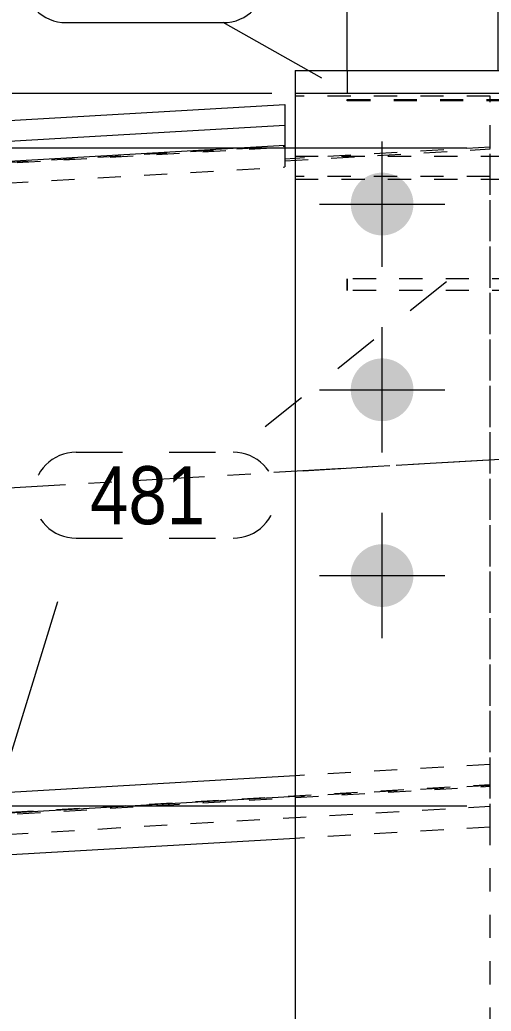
# Model space of a CAD drawing. Header units: millimetres. Extents: x 2 to 579, y 0 to 825.
# Drawn here: x 53.84 to 74.15, y 646.71 to 689.4 of the extents above; entities that cross this region are included whole.
import ezdxf

# ---------------------------------------------------------------- set-up
doc = ezdxf.new("R2010")
doc.units = ezdxf.units.MM
for name, pattern in [('XKITLINE00', [0]), ('XKITLINE01', [4, 1, -1, 1, -1]), ('XKITLINE02', [4, 2, -2]), ('XKITLINE03', [6, 3, -1, 1, -1])]:
    doc.linetypes.add(name, pattern=pattern)
for name, color, linetype, lineweight in [('Bolt', 3, 'Continuous', 0), ('Dimensions', 7, 'Continuous', 0), ('Part', 2, 'Continuous', 0), ('PartMark', 7, 'Continuous', 0)]:
    doc.layers.add(name, color=color, linetype=linetype, lineweight=lineweight)
doc.styles.add('ARIAL', font='ARIAL.TTF')

# ---------------------------------------------------------------- blocks, each defined once
blk = doc.blocks.new('*A41')
at = {"layer": 'Bolt'}
for points in [[(68.1, 681.499), (68.102, 681.532), (68.104, 681.566), (68.107, 681.599), (68.11, 681.631), (68.115, 681.664), (68.12, 681.697), (68.126, 681.73), (68.133, 681.762), (68.14, 681.794), (68.149, 681.826), (68.158, 681.858), (68.168, 681.89), (68.179, 681.921), (68.19, 681.952), (68.203, 681.983), (68.216, 682.013), (68.23, 682.043), (68.244, 682.073), (68.259, 682.103), (68.275, 682.132), (68.292, 682.16), (68.309, 682.188), (68.328, 682.216), (68.346, 682.244), (68.366, 682.27), (68.386, 682.297), (68.406, 682.323), (68.428, 682.348), (68.45, 682.373), (68.472, 682.397), (68.495, 682.421), (68.519, 682.444), (68.543, 682.466), (68.568, 682.488), (68.594, 682.51), (68.619, 682.53), (68.646, 682.551), (68.673, 682.57), (68.7, 682.589), (68.728, 682.607), (68.756, 682.624), (68.785, 682.641), (68.814, 682.657), (68.843, 682.672), (68.873, 682.687), (68.903, 682.7), (68.933, 682.713), (68.964, 682.726), (68.995, 682.737), (69.027, 682.748), (69.058, 682.758), (69.09, 682.767), (69.122, 682.776), (69.154, 682.783), (69.187, 682.79), (69.219, 682.796), (69.252, 682.802), (69.285, 682.806), (69.318, 682.81), (69.351, 682.813), (69.384, 682.815), (69.417, 682.816), (69.45, 682.816), (69.483, 682.816), (69.516, 682.815), (69.549, 682.813), (69.582, 682.81), (69.615, 682.806), (69.648, 682.802), (69.681, 682.796), (69.713, 682.79), (69.746, 682.783), (69.778, 682.776), (69.81, 682.767), (69.842, 682.758), (69.873, 682.748), (69.905, 682.737), (69.936, 682.726), (69.967, 682.713), (69.997, 682.7), (70.027, 682.687), (70.057, 682.672), (70.086, 682.657), (70.115, 682.641), (70.144, 682.624), (70.172, 682.607), (70.2, 682.589), (70.227, 682.57), (70.254, 682.551), (70.281, 682.53), (70.306, 682.51), (70.332, 682.488), (70.357, 682.466), (70.381, 682.444), (70.405, 682.421), (70.428, 682.397), (70.45, 682.373), (70.472, 682.348), (70.494, 682.323), (70.514, 682.297), (70.534, 682.27), (70.554, 682.244), (70.572, 682.216), (70.591, 682.188), (70.608, 682.16), (70.625, 682.132), (70.641, 682.103), (70.656, 682.073), (70.67, 682.043), (70.684, 682.013), (70.697, 681.983), (70.71, 681.952), (70.721, 681.921), (70.732, 681.89), (70.742, 681.858), (70.751, 681.826), (70.76, 681.794), (70.767, 681.762), (70.774, 681.73), (70.78, 681.697), (70.785, 681.664), (70.79, 681.631), (70.793, 681.599), (70.796, 681.566), (70.798, 681.532), (70.8, 681.499), (70.8, 681.466), (70.8, 681.433), (70.798, 681.4), (70.796, 681.367), (70.793, 681.334), (70.79, 681.301), (70.785, 681.268), (70.78, 681.235), (70.774, 681.203), (70.767, 681.17), (70.76, 681.138), (70.751, 681.106), (70.742, 681.074), (70.732, 681.043), (70.721, 681.011), (70.71, 680.98), (70.697, 680.95), (70.684, 680.919), (70.67, 680.889), (70.656, 680.859), (70.641, 680.83), (70.625, 680.801), (70.608, 680.772), (70.591, 680.744), (70.572, 680.716), (70.554, 680.689), (70.534, 680.662), (70.514, 680.636), (70.494, 680.61), (70.472, 680.584), (70.45, 680.56), (70.428, 680.535), (70.405, 680.512), (70.381, 680.488), (70.357, 680.466), (70.332, 680.444), (70.306, 680.423), (70.281, 680.402), (70.254, 680.382), (70.227, 680.362), (70.2, 680.344), (70.172, 680.326), (70.144, 680.308), (70.115, 680.292), (70.086, 680.276), (70.057, 680.26), (70.027, 680.246), (69.997, 680.232), (69.967, 680.219), (69.936, 680.207), (69.905, 680.195), (69.873, 680.184), (69.842, 680.174), (69.81, 680.165), (69.778, 680.157), (69.746, 680.149), (69.713, 680.142), (69.681, 680.136), (69.648, 680.131), (69.615, 680.126), (69.582, 680.123), (69.549, 680.12), (69.516, 680.118), (69.483, 680.117), (69.45, 680.116), (69.417, 680.117), (69.384, 680.118), (69.351, 680.12), (69.318, 680.123), (69.285, 680.126), (69.252, 680.131), (69.219, 680.136), (69.187, 680.142), (69.154, 680.149), (69.122, 680.157), (69.09, 680.165), (69.058, 680.174), (69.027, 680.184), (68.995, 680.195), (68.964, 680.207), (68.933, 680.219), (68.903, 680.232), (68.873, 680.246), (68.843, 680.26), (68.814, 680.276), (68.785, 680.292), (68.756, 680.308), (68.728, 680.326), (68.7, 680.344), (68.673, 680.362), (68.646, 680.382), (68.619, 680.402), (68.594, 680.423), (68.568, 680.444), (68.543, 680.466), (68.519, 680.488), (68.495, 680.512), (68.472, 680.535), (68.45, 680.56), (68.428, 680.584), (68.406, 680.61), (68.386, 680.636), (68.366, 680.662), (68.346, 680.689), (68.328, 680.716), (68.309, 680.744), (68.292, 680.772), (68.275, 680.801), (68.259, 680.83), (68.244, 680.859), (68.23, 680.889), (68.216, 680.919), (68.203, 680.95), (68.19, 680.98), (68.179, 681.011), (68.168, 681.043), (68.158, 681.074), (68.149, 681.106), (68.14, 681.138), (68.133, 681.17), (68.126, 681.203), (68.12, 681.235), (68.115, 681.268), (68.11, 681.301), (68.107, 681.334), (68.104, 681.367), (68.102, 681.4), (68.1, 681.433), (68.1, 681.466)], [(68.1, 673.499), (68.102, 673.532), (68.104, 673.566), (68.107, 673.599), (68.11, 673.631), (68.115, 673.664), (68.12, 673.697), (68.126, 673.73), (68.133, 673.762), (68.14, 673.794), (68.149, 673.826), (68.158, 673.858), (68.168, 673.89), (68.179, 673.921), (68.19, 673.952), (68.203, 673.983), (68.216, 674.013), (68.23, 674.043), (68.244, 674.073), (68.259, 674.103), (68.275, 674.132), (68.292, 674.16), (68.309, 674.188), (68.328, 674.216), (68.346, 674.244), (68.366, 674.27), (68.386, 674.297), (68.406, 674.323), (68.428, 674.348), (68.45, 674.373), (68.472, 674.397), (68.495, 674.421), (68.519, 674.444), (68.543, 674.466), (68.568, 674.488), (68.594, 674.51), (68.619, 674.53), (68.646, 674.551), (68.673, 674.57), (68.7, 674.589), (68.728, 674.607), (68.756, 674.624), (68.785, 674.641), (68.814, 674.657), (68.843, 674.672), (68.873, 674.687), (68.903, 674.7), (68.933, 674.713), (68.964, 674.726), (68.995, 674.737), (69.027, 674.748), (69.058, 674.758), (69.09, 674.767), (69.122, 674.776), (69.154, 674.783), (69.187, 674.79), (69.219, 674.796), (69.252, 674.802), (69.285, 674.806), (69.318, 674.81), (69.351, 674.813), (69.384, 674.815), (69.417, 674.816), (69.45, 674.816), (69.483, 674.816), (69.516, 674.815), (69.549, 674.813), (69.582, 674.81), (69.615, 674.806), (69.648, 674.802), (69.681, 674.796), (69.713, 674.79), (69.746, 674.783), (69.778, 674.776), (69.81, 674.767), (69.842, 674.758), (69.873, 674.748), (69.905, 674.737), (69.936, 674.726), (69.967, 674.713), (69.997, 674.7), (70.027, 674.687), (70.057, 674.672), (70.086, 674.657), (70.115, 674.641), (70.144, 674.624), (70.172, 674.607), (70.2, 674.589), (70.227, 674.57), (70.254, 674.551), (70.281, 674.53), (70.306, 674.51), (70.332, 674.488), (70.357, 674.466), (70.381, 674.444), (70.405, 674.421), (70.428, 674.397), (70.45, 674.373), (70.472, 674.348), (70.494, 674.323), (70.514, 674.297), (70.534, 674.27), (70.554, 674.244), (70.572, 674.216), (70.591, 674.188), (70.608, 674.16), (70.625, 674.132), (70.641, 674.103), (70.656, 674.073), (70.67, 674.043), (70.684, 674.013), (70.697, 673.983), (70.71, 673.952), (70.721, 673.921), (70.732, 673.89), (70.742, 673.858), (70.751, 673.826), (70.76, 673.794), (70.767, 673.762), (70.774, 673.73), (70.78, 673.697), (70.785, 673.664), (70.79, 673.631), (70.793, 673.599), (70.796, 673.566), (70.798, 673.532), (70.8, 673.499), (70.8, 673.466), (70.8, 673.433), (70.798, 673.4), (70.796, 673.367), (70.793, 673.334), (70.79, 673.301), (70.785, 673.268), (70.78, 673.235), (70.774, 673.203), (70.767, 673.17), (70.76, 673.138), (70.751, 673.106), (70.742, 673.074), (70.732, 673.043), (70.721, 673.011), (70.71, 672.98), (70.697, 672.95), (70.684, 672.919), (70.67, 672.889), (70.656, 672.859), (70.641, 672.83), (70.625, 672.801), (70.608, 672.772), (70.591, 672.744), (70.572, 672.716), (70.554, 672.689), (70.534, 672.662), (70.514, 672.636), (70.494, 672.61), (70.472, 672.584), (70.45, 672.56), (70.428, 672.535), (70.405, 672.512), (70.381, 672.488), (70.357, 672.466), (70.332, 672.444), (70.306, 672.423), (70.281, 672.402), (70.254, 672.382), (70.227, 672.362), (70.2, 672.344), (70.172, 672.326), (70.144, 672.308), (70.115, 672.292), (70.086, 672.276), (70.057, 672.26), (70.027, 672.246), (69.997, 672.232), (69.967, 672.219), (69.936, 672.207), (69.905, 672.195), (69.873, 672.184), (69.842, 672.174), (69.81, 672.165), (69.778, 672.157), (69.746, 672.149), (69.713, 672.142), (69.681, 672.136), (69.648, 672.131), (69.615, 672.126), (69.582, 672.123), (69.549, 672.12), (69.516, 672.118), (69.483, 672.117), (69.45, 672.116), (69.417, 672.117), (69.384, 672.118), (69.351, 672.12), (69.318, 672.123), (69.285, 672.126), (69.252, 672.131), (69.219, 672.136), (69.187, 672.142), (69.154, 672.149), (69.122, 672.157), (69.09, 672.165), (69.058, 672.174), (69.027, 672.184), (68.995, 672.195), (68.964, 672.207), (68.933, 672.219), (68.903, 672.232), (68.873, 672.246), (68.843, 672.26), (68.814, 672.276), (68.785, 672.292), (68.756, 672.308), (68.728, 672.326), (68.7, 672.344), (68.673, 672.362), (68.646, 672.382), (68.619, 672.402), (68.594, 672.423), (68.568, 672.444), (68.543, 672.466), (68.519, 672.488), (68.495, 672.512), (68.472, 672.535), (68.45, 672.56), (68.428, 672.584), (68.406, 672.61), (68.386, 672.636), (68.366, 672.662), (68.346, 672.689), (68.328, 672.716), (68.309, 672.744), (68.292, 672.772), (68.275, 672.801), (68.259, 672.83), (68.244, 672.859), (68.23, 672.889), (68.216, 672.919), (68.203, 672.95), (68.19, 672.98), (68.179, 673.011), (68.168, 673.043), (68.158, 673.074), (68.149, 673.106), (68.14, 673.138), (68.133, 673.17), (68.126, 673.203), (68.12, 673.235), (68.115, 673.268), (68.11, 673.301), (68.107, 673.334), (68.104, 673.367), (68.102, 673.4), (68.1, 673.433), (68.1, 673.466)], [(68.1, 665.499), (68.102, 665.532), (68.104, 665.566), (68.107, 665.599), (68.11, 665.631), (68.115, 665.664), (68.12, 665.697), (68.126, 665.73), (68.133, 665.762), (68.14, 665.794), (68.149, 665.826), (68.158, 665.858), (68.168, 665.89), (68.179, 665.921), (68.19, 665.952), (68.203, 665.983), (68.216, 666.013), (68.23, 666.043), (68.244, 666.073), (68.259, 666.103), (68.275, 666.132), (68.292, 666.16), (68.309, 666.188), (68.328, 666.216), (68.346, 666.244), (68.366, 666.27), (68.386, 666.297), (68.406, 666.323), (68.428, 666.348), (68.45, 666.373), (68.472, 666.397), (68.495, 666.421), (68.519, 666.444), (68.543, 666.466), (68.568, 666.488), (68.594, 666.51), (68.619, 666.53), (68.646, 666.551), (68.673, 666.57), (68.7, 666.589), (68.728, 666.607), (68.756, 666.624), (68.785, 666.641), (68.814, 666.657), (68.843, 666.672), (68.873, 666.687), (68.903, 666.7), (68.933, 666.713), (68.964, 666.726), (68.995, 666.737), (69.027, 666.748), (69.058, 666.758), (69.09, 666.767), (69.122, 666.776), (69.154, 666.783), (69.187, 666.79), (69.219, 666.796), (69.252, 666.802), (69.285, 666.806), (69.318, 666.81), (69.351, 666.813), (69.384, 666.815), (69.417, 666.816), (69.45, 666.816), (69.483, 666.816), (69.516, 666.815), (69.549, 666.813), (69.582, 666.81), (69.615, 666.806), (69.648, 666.802), (69.681, 666.796), (69.713, 666.79), (69.746, 666.783), (69.778, 666.776), (69.81, 666.767), (69.842, 666.758), (69.873, 666.748), (69.905, 666.737), (69.936, 666.726), (69.967, 666.713), (69.997, 666.7), (70.027, 666.687), (70.057, 666.672), (70.086, 666.657), (70.115, 666.641), (70.144, 666.624), (70.172, 666.607), (70.2, 666.589), (70.227, 666.57), (70.254, 666.551), (70.281, 666.53), (70.306, 666.51), (70.332, 666.488), (70.357, 666.466), (70.381, 666.444), (70.405, 666.421), (70.428, 666.397), (70.45, 666.373), (70.472, 666.348), (70.494, 666.323), (70.514, 666.297), (70.534, 666.27), (70.554, 666.244), (70.572, 666.216), (70.591, 666.188), (70.608, 666.16), (70.625, 666.132), (70.641, 666.103), (70.656, 666.073), (70.67, 666.043), (70.684, 666.013), (70.697, 665.983), (70.71, 665.952), (70.721, 665.921), (70.732, 665.89), (70.742, 665.858), (70.751, 665.826), (70.76, 665.794), (70.767, 665.762), (70.774, 665.73), (70.78, 665.697), (70.785, 665.664), (70.79, 665.631), (70.793, 665.599), (70.796, 665.566), (70.798, 665.532), (70.8, 665.499), (70.8, 665.466), (70.8, 665.433), (70.798, 665.4), (70.796, 665.367), (70.793, 665.334), (70.79, 665.301), (70.785, 665.268), (70.78, 665.235), (70.774, 665.203), (70.767, 665.17), (70.76, 665.138), (70.751, 665.106), (70.742, 665.074), (70.732, 665.043), (70.721, 665.011), (70.71, 664.98), (70.697, 664.95), (70.684, 664.919), (70.67, 664.889), (70.656, 664.859), (70.641, 664.83), (70.625, 664.801), (70.608, 664.772), (70.591, 664.744), (70.572, 664.716), (70.554, 664.689), (70.534, 664.662), (70.514, 664.636), (70.494, 664.61), (70.472, 664.584), (70.45, 664.56), (70.428, 664.535), (70.405, 664.512), (70.381, 664.488), (70.357, 664.466), (70.332, 664.444), (70.306, 664.423), (70.281, 664.402), (70.254, 664.382), (70.227, 664.362), (70.2, 664.344), (70.172, 664.326), (70.144, 664.308), (70.115, 664.292), (70.086, 664.276), (70.057, 664.26), (70.027, 664.246), (69.997, 664.232), (69.967, 664.219), (69.936, 664.207), (69.905, 664.195), (69.873, 664.184), (69.842, 664.174), (69.81, 664.165), (69.778, 664.157), (69.746, 664.149), (69.713, 664.142), (69.681, 664.136), (69.648, 664.131), (69.615, 664.126), (69.582, 664.123), (69.549, 664.12), (69.516, 664.118), (69.483, 664.117), (69.45, 664.116), (69.417, 664.117), (69.384, 664.118), (69.351, 664.12), (69.318, 664.123), (69.285, 664.126), (69.252, 664.131), (69.219, 664.136), (69.187, 664.142), (69.154, 664.149), (69.122, 664.157), (69.09, 664.165), (69.058, 664.174), (69.027, 664.184), (68.995, 664.195), (68.964, 664.207), (68.933, 664.219), (68.903, 664.232), (68.873, 664.246), (68.843, 664.26), (68.814, 664.276), (68.785, 664.292), (68.756, 664.308), (68.728, 664.326), (68.7, 664.344), (68.673, 664.362), (68.646, 664.382), (68.619, 664.402), (68.594, 664.423), (68.568, 664.444), (68.543, 664.466), (68.519, 664.488), (68.495, 664.512), (68.472, 664.535), (68.45, 664.56), (68.428, 664.584), (68.406, 664.61), (68.386, 664.636), (68.366, 664.662), (68.346, 664.689), (68.328, 664.716), (68.309, 664.744), (68.292, 664.772), (68.275, 664.801), (68.259, 664.83), (68.244, 664.859), (68.23, 664.889), (68.216, 664.919), (68.203, 664.95), (68.19, 664.98), (68.179, 665.011), (68.168, 665.043), (68.158, 665.074), (68.149, 665.106), (68.14, 665.138), (68.133, 665.17), (68.126, 665.203), (68.12, 665.235), (68.115, 665.268), (68.11, 665.301), (68.107, 665.334), (68.104, 665.367), (68.102, 665.4), (68.1, 665.433), (68.1, 665.466)]]:
    blk.add_hatch(color=3, dxfattribs=at).paths.add_polyline_path(points, flags=17)
at = {"layer": 'Bolt', "color": 3, "linetype": 'XKITLINE00', "lineweight": 0}
for p, q in [((69.45, 678.766), (69.45, 684.166)), ((66.75, 681.466), (72.15, 681.466)), ((69.45, 670.766), (69.45, 676.166)), ((66.75, 673.466), (72.15, 673.466)), ((69.45, 662.766), (69.45, 668.166)), ((66.75, 665.466), (72.15, 665.466))]:
    blk.add_line(p, q, dxfattribs=at)
blk = doc.blocks.new('*A53')
at = {"layer": 'Part', "color": 2, "linetype": 'XKITLINE00', "lineweight": 0}
for p, q in [((83.2, 686.229), (65.7, 686.229)), ((65.7, 686.229), (65.7, 585.86))]:
    blk.add_line(p, q, dxfattribs=at)
at = {"layer": 'Part', "color": 7, "linetype": 'XKITLINE01', "lineweight": 0}
for p, q in [((74.1, 686.113), (65.7, 686.113)), ((74.1, 585.86), (74.1, 686.113)), ((74.1, 682.653), (65.7, 682.653)), ((65.7, 682.537), (83.2, 682.537))]:
    blk.add_line(p, q, dxfattribs=at)
blk = doc.blocks.new('*A56')
at = {"layer": 'Part', "color": 7, "linetype": 'XKITLINE01', "lineweight": 0}
for p, q in [((89.19, 678.247), (67.95, 678.247)), ((67.95, 678.247), (67.95, 677.747)), ((67.95, 677.747), (67.95, 678.247)), ((77.809, 677.747), (77.809, 678.247)), ((80.95, 678.247), (80.95, 677.747)), ((80.95, 677.747), (80.95, 678.247)), ((89.19, 678.247), (89.19, 677.747)), ((89.19, 677.747), (67.95, 677.747))]:
    blk.add_line(p, q, dxfattribs=at)
blk = doc.blocks.new('*A57')
at = {"layer": 'Part', "color": 2, "linetype": 'XKITLINE00', "lineweight": 0}
for p, q in [((65.7, 687.223), (65.7, 686.229)), ((65.7, 687.223), (83.2, 687.223)), ((83.2, 687.223), (83.2, 686.229)), ((83.2, 686.229), (65.7, 686.229))]:
    blk.add_line(p, q, dxfattribs=at)
at = {"layer": 'Part', "color": 7, "linetype": 'XKITLINE01', "lineweight": 0}
for p, q in [((65.7, 686.229), (65.7, 682.537)), ((83.2, 682.537), (83.2, 686.229)), ((65.7, 683.531), (83.2, 683.531)), ((65.7, 682.537), (83.2, 682.537))]:
    blk.add_line(p, q, dxfattribs=at)
blk = doc.blocks.new('*A61')
at = {"layer": 'Part', "color": 2, "linetype": 'XKITLINE00', "lineweight": 0}
for p, q in [((67.95, 687.223), (67.95, 703.867)), ((67.95, 703.867), (80.95, 703.867)), ((80.95, 703.867), (80.95, 687.223))]:
    blk.add_line(p, q, dxfattribs=at)
at = {"layer": 'Part', "color": 7, "linetype": 'XKITLINE01', "lineweight": 0}
for p, q in [((67.95, 703.814), (80.95, 703.814)), ((67.95, 687.223), (67.95, 685.914)), ((80.95, 687.223), (80.95, 685.914)), ((67.95, 685.966), (80.95, 685.966)), ((67.95, 685.914), (67.95, 685.966)), ((80.95, 685.914), (67.95, 685.914)), ((80.95, 685.914), (80.95, 685.966))]:
    blk.add_line(p, q, dxfattribs=at)
blk = doc.blocks.new('*A63')
at = {"layer": 'Part', "color": 2, "linetype": 'XKITLINE00', "lineweight": 0}
for p, q in [((95.156, 687.494), (83.637, 686.823)), ((83.637, 686.823), (83.637, 684.47)), ((95.156, 686.599), (83.637, 685.928)), ((95.156, 685.738), (83.637, 685.067)), ((83.637, 684.47), (83.2, 684.445)), ((95.156, 658.554), (83.2, 657.858)), ((95.156, 657.659), (83.2, 656.963)), ((98.898, 656.077), (83.2, 655.163))]:
    blk.add_line(p, q, dxfattribs=at)
at = {"layer": 'Part', "color": 7, "linetype": 'XKITLINE01', "lineweight": 0}
for p, q in [((95.642, 687.522), (95.156, 687.494)), ((102.921, 686.146), (95.642, 687.522)), ((95.642, 687.522), (95.642, 686.627)), ((95.642, 686.627), (95.156, 686.599)), ((95.642, 686.627), (99.124, 685.969)), ((83.637, 685.023), (102.921, 686.146)), ((102.921, 685.251), (102.921, 686.146)), ((99.439, 685.909), (83.637, 684.989)), ((99.124, 685.969), (95.156, 685.738)), ((99.124, 685.969), (99.124, 657.924)), ((99.439, 657.865), (99.439, 685.909)), ((99.439, 685.909), (102.921, 685.251)), ((102.921, 685.251), (83.637, 684.128)), ((83.2, 684.445), (74.8, 683.956)), ((74.8, 683.878), (83.637, 684.392)), ((83.637, 684.47), (83.637, 684.128)), ((74.8, 683.956), (74.8, 654.674)), ((95.642, 658.582), (95.156, 658.554)), ((99.124, 657.924), (95.642, 658.582)), ((95.642, 658.582), (95.642, 657.687)), ((99.124, 657.924), (74.8, 656.508)), ((74.8, 656.43), (99.439, 657.865)), ((83.2, 657.858), (74.8, 657.369)), ((95.642, 657.687), (95.156, 657.659)), ((95.642, 657.687), (102.921, 656.312)), ((102.921, 657.207), (99.439, 657.865)), ((102.921, 657.207), (74.8, 655.569)), ((102.921, 656.312), (102.921, 657.207)), ((83.2, 656.963), (74.8, 656.474)), ((102.921, 656.312), (98.898, 656.077)), ((83.2, 655.163), (74.8, 654.674))]:
    blk.add_line(p, q, dxfattribs=at)
at = {"layer": 'Part', "color": 7, "linetype": 'XKITLINE03', "lineweight": 0}
blk.add_line((66.057, 669.982), (108.025, 672.426), dxfattribs=at)
blk = doc.blocks.new('*A74')
at = {"layer": 'Part', "color": 2, "linetype": 'XKITLINE00', "lineweight": 0}
for p, q in [((45.961, 684.638), (65.262, 685.755)), ((65.262, 685.755), (65.262, 683.404)), ((45.961, 683.743), (65.262, 684.86)), ((45.961, 683.743), (45.961, 684.638)), ((49.428, 683.084), (65.262, 684)), ((49.428, 683.084), (45.961, 683.743)), ((49.428, 683.084), (49.428, 655.899)), ((65.7, 683.429), (65.262, 683.404)), ((65.7, 656.841), (45.961, 655.698)), ((65.7, 655.946), (45.961, 654.803)), ((45.961, 654.803), (45.961, 655.698)), ((53.208, 653.426), (45.961, 654.803)), ((65.7, 654.149), (53.208, 653.426))]:
    blk.add_line(p, q, dxfattribs=at)
at = {"layer": 'Part', "color": 7, "linetype": 'XKITLINE01', "lineweight": 0}
for p, q in [((45.961, 684.638), (53.208, 683.26)), ((53.208, 683.26), (65.262, 683.958)), ((49.742, 683.024), (65.262, 683.923)), ((65.262, 683.326), (74.1, 683.837)), ((74.1, 683.915), (65.7, 683.429)), ((74.1, 654.635), (74.1, 683.915)), ((53.208, 683.26), (53.208, 682.365)), ((65.262, 683.404), (65.262, 683.063)), ((53.208, 682.365), (49.742, 683.024)), ((49.742, 683.024), (49.742, 654.98)), ((53.208, 682.365), (65.262, 683.063)), ((74.1, 657.327), (65.7, 656.841)), ((49.428, 655.039), (74.1, 656.468)), ((49.742, 654.98), (74.1, 656.39)), ((74.1, 656.432), (65.7, 655.946)), ((49.428, 655.899), (49.428, 655.039)), ((45.961, 655.698), (49.428, 655.039)), ((53.208, 654.321), (74.1, 655.53)), ((49.742, 654.98), (53.208, 654.321)), ((74.1, 654.635), (65.7, 654.149)), ((53.208, 654.321), (53.208, 653.426))]:
    blk.add_line(p, q, dxfattribs=at)
at = {"layer": 'Part', "color": 7, "linetype": 'XKITLINE03', "lineweight": 0}
blk.add_line((40.829, 668.525), (82.855, 670.958), dxfattribs=at)
blk = doc.blocks.new('*A164')
at = {"layer": 'PartMark', "color": 7, "linetype": 'XKITLINE00', "lineweight": 0}
for p, q in [((55.844, 692.977), (62.607, 692.977)), ((55.844, 689.277), (62.607, 689.277)), ((66.85, 686.884), (62.607, 689.277))]:
    blk.add_line(p, q, dxfattribs=at)
for centre, start, end in [((55.844, 691.127), 90, 270), ((62.607, 691.127), 270, 90)]:
    blk.add_arc(centre, 1.85, start, end, dxfattribs=at)
at = {"layer": 'PartMark', "color": 3, "style": 'ARIAL', "width": 0.85}
blk.add_text('408', height=2.5, dxfattribs=at).set_placement((56.444, 689.877))
blk = doc.blocks.new('*A165')
at = {"layer": 'PartMark', "color": 7, "linetype": 'XKITLINE02', "lineweight": 0}
for p, q in [((72.227, 678.118), (63.035, 670.776)), ((56.272, 670.776), (63.035, 670.776)), ((56.272, 667.076), (63.035, 667.076))]:
    blk.add_line(p, q, dxfattribs=at)
for centre, start, end in [((56.272, 668.926), 90, 270), ((63.035, 668.926), 270, 90)]:
    blk.add_arc(centre, 1.85, start, end, dxfattribs=at)
at = {"layer": 'PartMark', "color": 3, "style": 'ARIAL', "width": 0.85}
blk.add_text('481', height=2.5, dxfattribs=at).set_placement((56.872, 667.676))
blk = doc.blocks.new('*A174')
at = {"layer": 'Dimensions', "color": 7, "linetype": 'XKITLINE00', "lineweight": 0}
for p, q in [((49.585, 684.949), (49.585, 716.63)), ((74.45, 687.229), (74.45, 716.63)), ((50.433, 714.628), (48.736, 712.931)), ((75.299, 714.628), (73.601, 712.931)), ((49.585, 713.78), (74.45, 713.78))]:
    blk.add_line(p, q, dxfattribs=at)
at = {"layer": 'Dimensions', "color": 3}
for p in [(49.585, 713.78), (74.45, 713.78)]:
    blk.add_point(p, dxfattribs=at)
at = {"layer": 'Dimensions', "color": 3, "style": 'ARIAL', "width": 0.85}
blk.add_text('249', height=3, dxfattribs=at).set_placement((58.68, 715.13))
blk = doc.blocks.new('*A177')
at = {"layer": 'Dimensions', "color": 7, "linetype": 'XKITLINE00', "lineweight": 0}
for p, q in [((74.45, 687.229), (74.45, 716.63)), ((77.809, 699.197), (77.809, 716.63)), ((75.299, 714.628), (73.601, 712.931)), ((78.657, 714.628), (76.96, 712.931)), ((74.45, 713.78), (77.809, 713.78))]:
    blk.add_line(p, q, dxfattribs=at)
at = {"layer": 'Dimensions', "color": 3}
for p in [(74.45, 713.78), (77.809, 713.78)]:
    blk.add_point(p, dxfattribs=at)
at = {"layer": 'Dimensions', "color": 3, "style": 'ARIAL', "width": 0.85}
blk.add_text('34', height=3, dxfattribs=at).set_placement((73.904, 715.13))
blk = doc.blocks.new('*A180')
at = {"layer": 'Dimensions', "color": 7, "linetype": 'XKITLINE00', "lineweight": 0}
blk.add_line((73.1, 655.534), (19.6, 655.534), dxfattribs=at)
blk = doc.blocks.new('*A181')
at = {"layer": 'Dimensions', "color": 7, "linetype": 'XKITLINE00', "lineweight": 0}
for p, q in [((73.1, 683.876), (19.6, 683.876)), ((73.1, 655.534), (19.6, 655.534))]:
    blk.add_line(p, q, dxfattribs=at)
blk = doc.blocks.new('*A182')
at = {"layer": 'Dimensions', "color": 7, "linetype": 'XKITLINE00', "lineweight": 0}
for p, q in [((64.7, 686.229), (19.6, 686.229)), ((73.1, 683.876), (19.6, 683.876))]:
    blk.add_line(p, q, dxfattribs=at)
blk = doc.blocks.new('*A193')
at = {"layer": 'PartMark', "color": 7, "linetype": 'XKITLINE00', "lineweight": 0}
for p, q in [((55.459, 664.336), (51.577, 651.696)), ((44.814, 651.696), (51.577, 651.696)), ((44.814, 647.996), (51.577, 647.996))]:
    blk.add_line(p, q, dxfattribs=at)
for centre, start, end in [((44.814, 649.846), 90, 270), ((51.577, 649.846), 270, 90)]:
    blk.add_arc(centre, 1.85, start, end, dxfattribs=at)
at = {"layer": 'PartMark', "color": 3, "style": 'ARIAL', "width": 0.85}
blk.add_text('438', height=2.5, dxfattribs=at).set_placement((45.414, 648.596))

msp = doc.modelspace()

# ---------------------------------------------------------------- block references
at = {"lineweight": 0}
for name in ['*A174', '*A177', '*A61', '*A164', '*A182', '*A181', '*A63', '*A57', '*A74', '*A41', '*A165', '*A56', '*A193', '*A180']:
    msp.add_blockref(name, (0, 0), dxfattribs=at)
at = {"layer": 'Part', "lineweight": 0}
msp.add_blockref('*A53', (0, 0), dxfattribs=at)

doc.saveas('drawing.dxf')
